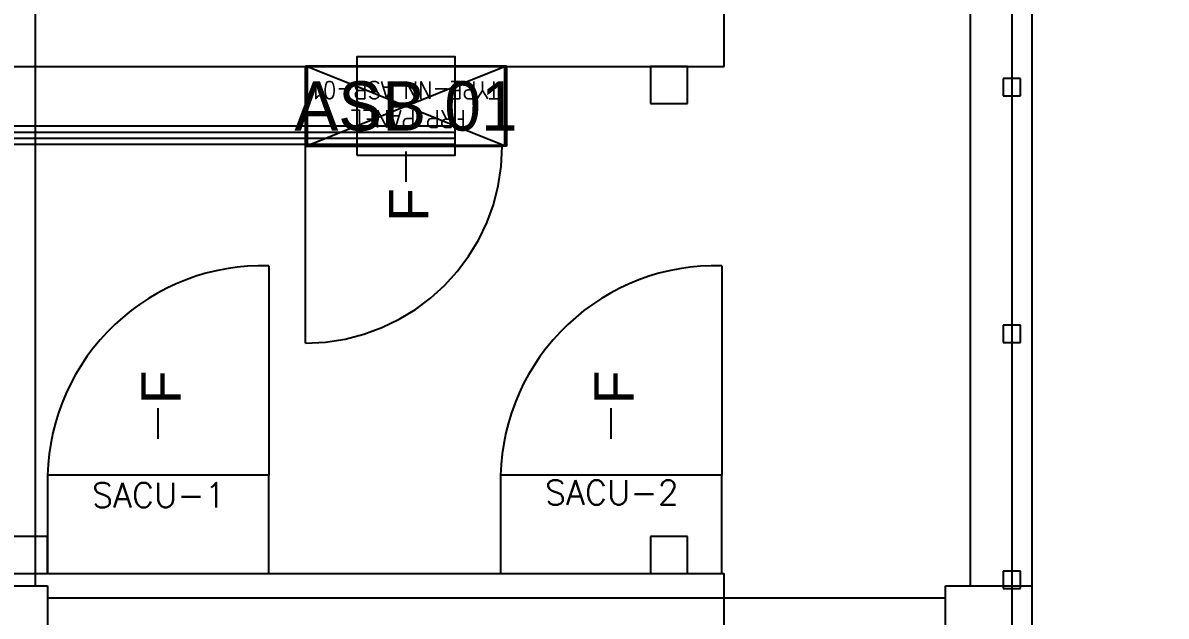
# Model space of a CAD drawing. Header units: metres. Extents: x 532643 to 533032, y 2673852 to 2674172.
# Drawn here: x 532830.879 to 532835.526, y 2674042.576 to 2674044.987 of the extents above; entities that cross this region are included whole.
import ezdxf
from ezdxf.enums import TextEntityAlignment as Align

# ---------------------------------------------------------------- set-up
doc = ezdxf.new("R2010")
doc.units = ezdxf.units.M
doc.header["$MEASUREMENT"] = 0
for name, pattern in [('DASHED', [0.75, 0.5, -0.25]), ('HIDDEN', [0.375, 0.25, -0.125]), ('PHANTOM', [63.5, 31.75, -6.35, 6.35, -6.35, 6.35, -6.35])]:
    doc.linetypes.add(name, pattern=pattern)
for name, color, linetype in [('1', 5, 'Continuous'), ('IDT', 7, 'Continuous'), ('LT Cable(AG) INV to LT Panel BL-01', 2, 'Continuous')]:
    doc.layers.add(name, color=color, linetype=linetype)
doc.styles.add('Arial', font='arial.ttf')
doc.styles.add('RomanS', font='romans.shx')
doc.styles.get("Standard").update_dxf_attribs({"font": 'Adani Regular.ttf'})

# ---------------------------------------------------------------- blocks, each defined once
blk = doc.blocks.new('ASB')
at = {"layer": '1', "color": 5}
blk.add_lwpolyline([(-0.2, -0.2), (0.2, -0.2), (0.2, 0.2), (-0.2, 0.2)], close=True, dxfattribs=at)
at = {"layer": '1', "color": 7}
blk.add_attdef('ID', text='', height=0.2, dxfattribs=at).set_placement((0, 0), align=Align.MIDDLE_CENTER)
blk = doc.blocks.new('IDT')
at = {"layer": 'IDT', "color": 8, "linetype": 'PHANTOM', "ltscale": 0.25}
blk.add_line((25.6331, 9.1603), (25.6331, 16.0353), dxfattribs=at)
at = {"layer": 'IDT', "color": 8}
for p, q in [((25.552, 15.0601), (25.552, 15.4101)), ((25.902, 15.4101), (25.902, 15.0601)), ((29.552, 15.0601), (29.552, 15.4101)), ((25.902, 15.1101), (29.552, 15.1101)), ((25.902, 15.0601), (25.552, 15.0601)), ((25.552, 12.4101), (25.552, 15.0601)), ((25.5981, 15.0703), (25.5981, 15.0003)), ((25.6681, 15.0703), (25.5981, 15.0703)), ((25.6681, 15.0003), (25.6681, 15.0703)), ((25.802, 12.4101), (25.802, 15.0601)), ((29.902, 15.0601), (29.552, 15.0601)), ((29.602, 12.4101), (29.602, 15.0601)), ((32.6992, 15.0097), (26.802, 15.0097)), ((26.951, 15.0097), (26.951, 14.8597)), ((27.101, 15.0097), (26.951, 15.0097)), ((27.101, 14.8597), (27.101, 15.0097)), ((29.552, 15.0097), (29.552, 14.8597)), ((29.702, 15.0097), (29.552, 15.0097)), ((25.5981, 15.0003), (25.6681, 15.0003)), ((26.951, 14.8597), (27.101, 14.8597)), ((29.552, 14.8597), (29.702, 14.8597)), ((25.5981, 14.0703), (25.5981, 14.0003)), ((25.6681, 14.0703), (25.5981, 14.0703)), ((25.6681, 14.0003), (25.6681, 14.0703)), ((25.5981, 14.0003), (25.6681, 14.0003)), ((27.686, 13.2732), (28.504, 13.2732)), ((27.686, 12.9462), (27.686, 13.2732)), ((27.695, 12.9497), (27.695, 13.2697)), ((27.695, 13.2697), (28.495, 13.2697)), ((28.495, 13.2697), (27.695, 12.9497)), ((28.495, 12.9497), (27.695, 13.2697)), ((28.495, 13.2697), (28.495, 12.9497)), ((28.504, 13.2732), (28.504, 12.9462)), ((25.5981, 13.0685), (25.5981, 12.9985)), ((25.6681, 13.0685), (25.5981, 13.0685)), ((25.6681, 12.9985), (25.6681, 13.0685)), ((26.951, 13.0997), (26.951, 12.9497)), ((27.101, 13.0997), (26.951, 13.0997)), ((27.101, 12.9497), (27.101, 13.0997)), ((25.5981, 12.9985), (25.6681, 12.9985)), ((32.6992, 12.9497), (26.802, 12.9497)), ((26.951, 12.9497), (27.101, 12.9497)), ((28.504, 12.9462), (27.686, 12.9462)), ((28.495, 12.9497), (27.695, 12.9497))]:
    blk.add_line(p, q, dxfattribs=at)
at = {"layer": 'IDT', "color": 8, "linetype": 'HIDDEN', "ltscale": 2.5}
for p, q in [((26.802, 15.2497), (26.802, 15.0097)), ((26.802, 12.9497), (26.802, 12.7097))]:
    blk.add_line(p, q, dxfattribs=at)
at = {"layer": 'IDT', "color": 7}
for p, q in [((27.711, 15.0097), (26.811, 15.0097)), ((26.811, 15.0097), (26.811, 14.6097)), ((27.711, 14.6097), (27.711, 15.0097)), ((29.552, 15.0097), (28.652, 15.0097)), ((28.652, 15.0097), (28.652, 14.6097)), ((29.552, 14.6097), (29.552, 15.0097)), ((26.811, 14.6097), (27.711, 14.6097)), ((28.652, 14.6097), (29.552, 14.6097)), ((27.261, 14.4621), (27.261, 14.4109)), ((29.102, 14.4621), (29.102, 14.4109)), ((27.261, 14.4109), (27.261, 14.3384)), ((29.102, 14.4109), (29.102, 14.3384)), ((28.095, 13.3458), (28.095, 13.4183)), ((28.095, 13.2947), (28.095, 13.3458)), ((27.686, 13.2732), (28.504, 13.2732)), ((27.686, 12.9462), (27.686, 13.2732)), ((28.504, 13.2732), (28.504, 12.9462)), ((28.504, 12.9462), (27.686, 12.9462))]:
    blk.add_line(p, q, dxfattribs=at)
at = {"layer": 'IDT', "color": 8, "linetype": 'DASHED', "ltscale": 5}
for p, q in [((26.811, 13.7589), (26.811, 14.6097)), ((26.811, 14.6097), (27.711, 14.6097)), ((28.652, 13.7589), (28.652, 14.6097)), ((28.652, 14.6097), (29.552, 14.6097)), ((28.504, 14.0732), (28.504, 13.2732)), ((28.4602, 13.2732), (27.704, 13.2732)), ((28.504, 13.2732), (28.4602, 13.2732))]:
    blk.add_line(p, q, dxfattribs=at)
for centre, radius, start, end in [((26.8361, 14.6339), 0.8753, 268.3615, 358.4192), ((28.6771, 14.6339), 0.8753, 268.3615, 358.4192), ((28.504, 13.2732), 0.8, 90, 180)]:
    blk.add_arc(centre, radius, start, end, dxfattribs=at)
at = {"layer": 'IDT', "color": 7, "ltscale": 0.1, "style": 'RomanS'}
for s, p in [('SACU-2', (27.5305, 14.7306)), ('SACU-1', (29.3715, 14.7409))]:
    blk.add_text(s, height=0.1, rotation=180, dxfattribs=at).set_placement(p)
at = {"layer": 'IDT', "color": 7, "style": 'Arial'}
for p in [(27.1698, 14.3212), (29.0108, 14.3212), (28.0038, 13.5801)]:
    blk.add_text('F', height=0.16, rotation=270, dxfattribs=at).set_placement(p)
at = {"layer": 'IDT', "color": 7, "style": 'RomanS', "width": 0.9}
for s, p in [('FRP PANEL', (27.8518, 13.1269)), ('TYPE-NN ASB-01', (27.7167, 13.0102))]:
    blk.add_text(s, height=0.07, dxfattribs=at).set_placement(p)

msp = doc.modelspace()

# ---------------------------------------------------------------- linework, layer by layer
at = {"layer": 'LT Cable(AG) INV to LT Panel BL-01', "color": 5}
for points in [[(532832.6363, 2674044.5671), (532826.8976, 2674044.5671, 0.078431), (532826.6204, 2674044.5233), (532825.7573, 2674044.2439, -0.078431), (532825.4801, 2674044.2001), (532822.5103, 2674044.2001, 0.414214), (532821.6103, 2674043.3001), (532821.6103, 2674015.8739, 0.093355), (532821.672, 2674015.5465), (532821.7736, 2674015.2862, -0.093355), (532821.8353, 2674014.9588), (532821.8353, 2673977.355, 0.414214), (532822.7353, 2673976.455), (532964.761, 2673976.455, 0.414214), (532965.661, 2673977.355), (532965.661, 2673977.7278)], [(532832.6363, 2674044.5421), (532826.9016, 2674044.5421, 0.078431), (532826.6244, 2674044.4983), (532825.7612, 2674044.2189, -0.078431), (532825.484, 2674044.1751), (532822.5353, 2674044.1751, 0.414214), (532821.6353, 2674043.2751), (532821.6353, 2674015.8786, 0.093355), (532821.697, 2674015.5512), (532821.7986, 2674015.2909, -0.093355), (532821.8603, 2674014.9635), (532821.8603, 2673977.38, 0.414214), (532822.7603, 2673976.48), (532867.585, 2673976.48, 0.414214), (532868.485, 2673977.38), (532868.485, 2673977.7278)], [(532832.6363, 2674044.5171), (532826.9055, 2674044.5171, 0.078431), (532826.6283, 2674044.4733), (532825.7652, 2674044.1939, -0.078431), (532825.488, 2674044.1501), (532822.5603, 2674044.1501, 0.414214), (532821.6603, 2674043.2501), (532821.6603, 2674015.8833, 0.093355), (532821.722, 2674015.5559), (532821.8236, 2674015.2956, -0.093355), (532821.8853, 2674014.9682), (532821.8853, 2674007.405, 0.414214), (532822.7853, 2674006.505), (532964.761, 2674006.505, 0.414214), (532965.661, 2674007.405), (532965.661, 2674007.7278)], [(532832.6363, 2674044.4921), (532826.9095, 2674044.4921, 0.078431), (532826.6323, 2674044.4483), (532825.7691, 2674044.1689, -0.078431), (532825.4919, 2674044.1251), (532822.5853, 2674044.1251, 0.414214), (532821.6853, 2674043.2251), (532821.6853, 2674015.8881, 0.093355), (532821.747, 2674015.5606), (532821.8486, 2674015.3003, -0.093355), (532821.9103, 2674014.9729), (532821.9103, 2674007.43, 0.414214), (532822.8103, 2674006.53), (532867.585, 2674006.53, 0.414214), (532868.485, 2674007.43), (532868.485, 2674007.7278)]]:
    msp.add_lwpolyline(points, format="xyb", dxfattribs=at)

# ---------------------------------------------------------------- block references
at = {"layer": '1'}
msp.add_blockref('ASB', (532832.4363, 2674044.6492), dxfattribs=at).add_auto_attribs({'ID': 'ASB 01'})
at = {"layer": 'IDT', "color": 8, "rotation": 180}
msp.add_blockref('IDT', (532860.5313, 2674057.7589), dxfattribs=at)

doc.saveas('drawing.dxf')
